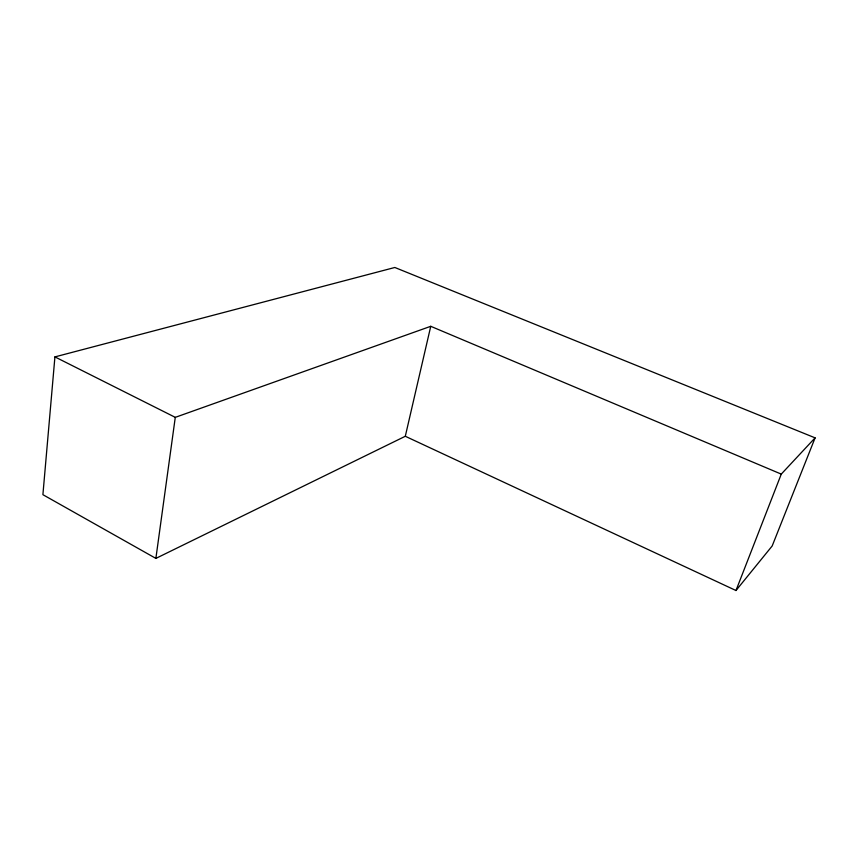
<?xml version="1.0" encoding="UTF-8"?>
<svg xmlns="http://www.w3.org/2000/svg" width="858" height="858" viewBox="0 0 858 858"><rect width="100%" height="100%" fill="white"/><g stroke="black" fill="none" stroke-linecap="round" stroke-linejoin="round"><path stroke-width="1.29" d="M54.923 356.896L42.9 494.68L155.877 558.397L405.298 436.272L430.748 326.308L781.273 474.109L815.1 437.859L394.83 267.481L54.923 356.896L175.279 417.353L430.748 326.308M155.877 558.397L175.279 417.353M405.298 436.272L735.982 590.519L781.273 474.109M815.1 437.859L772.179 545.967L735.982 590.519"/></g></svg>
